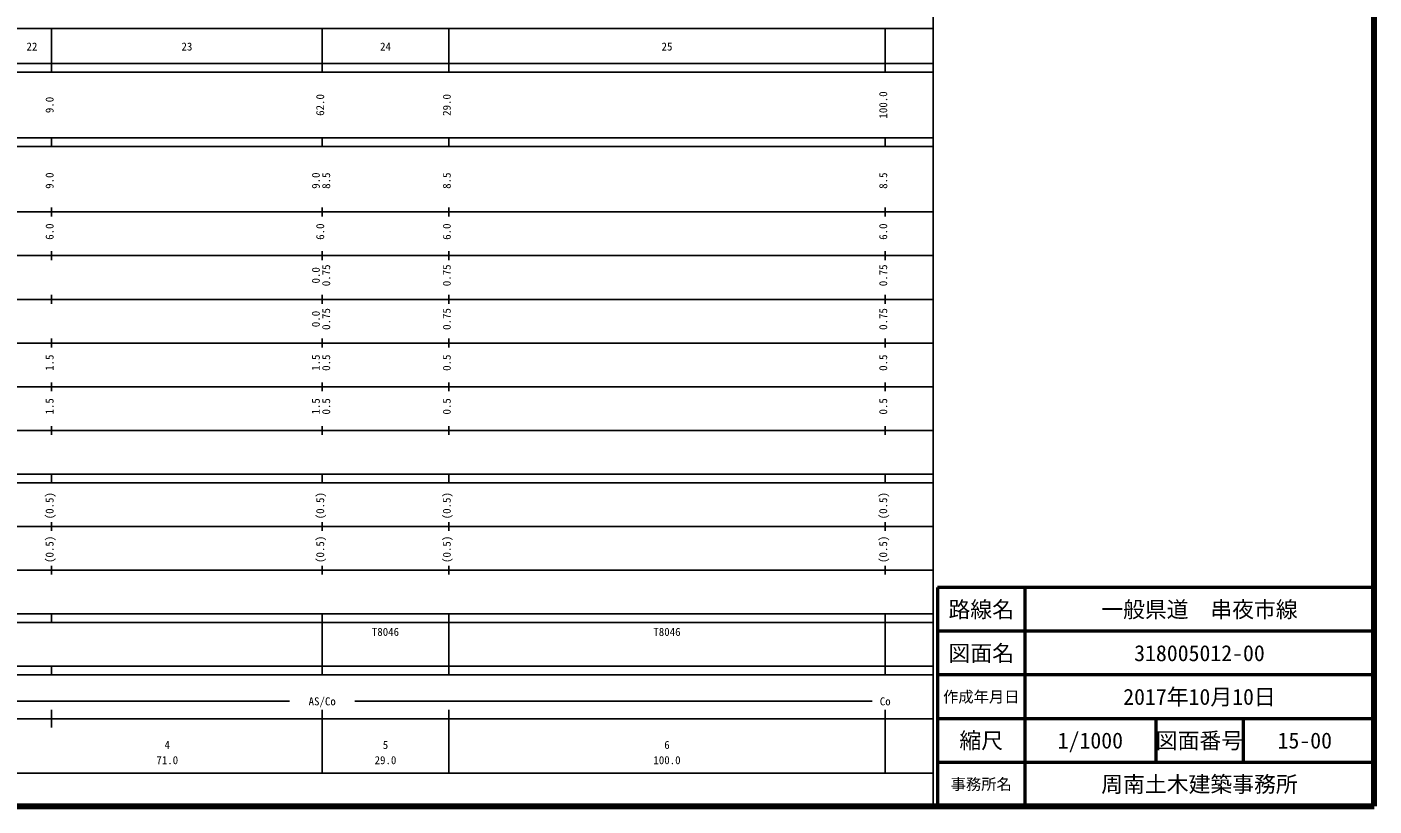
# Model space of a CAD drawing. Units: millimetres on the paper, enlarged 1000 times. Extents: x 40000 to 680000, y 20000 to 380000.
# Drawn here: x 371351 to 680000, y 20000 to 198357 of the extents above; entities that cross this region are included whole.
import ezdxf
from ezdxf.enums import TextEntityAlignment as Align

# ---------------------------------------------------------------- set-up
doc = ezdxf.new("R2010")
doc.units = ezdxf.units.MM
doc.header["$LTSCALE"] = 1000
for name, color, linetype, lineweight in [('M-TTL', 2, 'Continuous', 140), ('M-TTL-BAND', 7, 'Continuous', 25), ('M-TTL-FRAM', 2, 'Continuous', 50), ('M-TTL-LINE', 7, 'Continuous', 50)]:
    doc.layers.add(name, color=color, linetype=linetype, lineweight=lineweight)
doc.layers.add('M-TTL-TXT', color=7, linetype='Continuous')
doc.styles.add('ＭＳ ゴシック', font='')
doc.styles.get('ＭＳ ゴシック').set_extended_font_data('MS Gothic')

msp = doc.modelspace()

# ---------------------------------------------------------------- linework, layer by layer
at = {"layer": 'M-TTL'}
for p, q in [((680000, 20000), (680000, 380000)), ((40000, 20000), (680000, 20000))]:
    msp.add_line(p, q, dxfattribs=at)
at = {"layer": 'M-TTL-BAND'}
for p, q in [((579000, 20000), (579000, 370000)), ((68000, 198000), (579000, 198000)), ((377000, 188000), (377000, 198000)), ((439000, 188000), (439000, 198000)), ((468000, 188000), (468000, 198000)), ((568000, 188000), (568000, 198000)), ((40000, 190000), (579000, 190000)), ((40000, 188000), (579000, 188000)), ((40000, 173000), (579000, 173000)), ((377000, 171000), (377000, 173000)), ((439000, 171000), (439000, 173000)), ((468000, 171000), (468000, 173000)), ((568000, 171000), (568000, 173000)), ((40000, 171000), (579000, 171000)), ((40000, 156000), (579000, 156000)), ((377000, 155000), (377000, 157000)), ((439000, 155000), (439000, 157000)), ((468000, 155000), (468000, 157000)), ((568000, 155000), (568000, 157000)), ((46000, 146000), (579000, 146000)), ((377000, 145000), (377000, 147000)), ((439000, 145000), (439000, 147000)), ((468000, 145000), (468000, 147000)), ((568000, 145000), (568000, 147000)), ((52000, 136000), (579000, 136000)), ((377000, 135000), (377000, 137000)), ((439000, 135000), (439000, 137000)), ((468000, 135000), (468000, 137000)), ((568000, 135000), (568000, 137000)), ((377000, 125000), (377000, 127000)), ((439000, 125000), (439000, 127000)), ((468000, 125000), (468000, 127000)), ((568000, 125000), (568000, 127000)), ((46000, 126000), (579000, 126000)), ((52000, 116000), (579000, 116000)), ((377000, 115000), (377000, 117000)), ((439000, 115000), (439000, 117000)), ((468000, 115000), (468000, 117000)), ((568000, 115000), (568000, 117000)), ((46000, 106000), (579000, 106000)), ((377000, 105000), (377000, 107000)), ((439000, 105000), (439000, 107000)), ((468000, 105000), (468000, 107000)), ((568000, 105000), (568000, 107000)), ((40000, 96000), (579000, 96000)), ((377000, 94000), (377000, 96000)), ((439000, 94000), (439000, 96000)), ((468000, 94000), (468000, 96000)), ((568000, 94000), (568000, 96000)), ((40000, 94000), (579000, 94000)), ((49000, 84000), (579000, 84000)), ((377000, 83000), (377000, 85000)), ((439000, 83000), (439000, 85000)), ((468000, 83000), (468000, 85000)), ((568000, 83000), (568000, 85000)), ((377000, 73000), (377000, 75000)), ((439000, 73000), (439000, 75000)), ((468000, 73000), (468000, 75000)), ((568000, 73000), (568000, 75000)), ((40000, 74000), (579000, 74000)), ((40000, 64000), (579000, 64000)), ((40000, 62000), (579000, 62000)), ((377000, 62000), (377000, 64000)), ((439000, 62000), (439000, 64000)), ((439000, 52000), (439000, 62000)), ((468000, 62000), (468000, 64000)), ((468000, 52000), (468000, 62000)), ((468000, 52000), (468000, 62000)), ((568000, 62000), (568000, 64000)), ((568000, 52000), (568000, 62000)), ((40000, 52000), (579000, 52000)), ((40000, 50000), (579000, 50000)), ((377000, 50000), (377000, 52000)), ((439000, 50000), (439000, 52000)), ((468000, 50000), (468000, 52000)), ((568000, 50000), (568000, 52000)), ((71000, 44000), (431500, 44000)), ((446500, 44000), (565000, 44000)), ((377000, 38000), (377000, 42000)), ((439000, 27500), (439000, 42000)), ((468000, 27500), (468000, 42000)), ((568000, 27500), (568000, 42000)), ((40000, 40000), (579000, 40000)), ((68000, 27500), (579000, 27500))]:
    msp.add_line(p, q, dxfattribs=at)
at = {"layer": 'M-TTL-FRAM'}
for p, q in [((680000, 70000), (580000, 70000)), ((580000, 70000), (580000, 20000))]:
    msp.add_line(p, q, dxfattribs=at)
at = {"layer": 'M-TTL-LINE'}
for p, q in [((600000, 70000), (600000, 20000)), ((680000, 60000), (580000, 60000)), ((680000, 50000), (580000, 50000)), ((680000, 40000), (580000, 40000)), ((630000, 40000), (630000, 30000)), ((650000, 40000), (650000, 30000)), ((680000, 30000), (580000, 30000))]:
    msp.add_line(p, q, dxfattribs=at)

# ---------------------------------------------------------------- texts
at = {"layer": 'M-TTL-BAND', "style": 'ＭＳ ゴシック'}
for s, p in [('22', (372500, 192405)), ('23', (408000, 192405)), ('24', (453500, 192405)), ('25', (518000, 192405)), ('AS/Co', (439000, 42500)), ('Co', (568000, 42500)), ('4', (403500, 32523)), ('5', (453500, 32523)), ('6', (518000, 32523)), ('71.0', (403500, 29033)), ('29.0', (453500, 29033)), ('100.0', (518000, 29033))]:
    msp.add_text(s, height=1833, dxfattribs=at).set_placement(p, align=Align.BOTTOM_CENTER)
for s, p in [('9.0', (378000, 180500)), ('62.0', (440000, 180500)), ('29.0', (469000, 180500)), ('100.0', (569000, 180500)), ('9.0', (378000, 163174)), ('9.0', (439000, 163174)), ('8.5', (441370, 163174)), ('8.5', (469000, 163174)), ('8.5', (569000, 163174)), ('6.0', (378000, 151500)), ('6.0', (440000, 151500)), ('6.0', (469000, 151500)), ('6.0', (569000, 151500)), ('0.0', (439000, 141500)), ('0.75', (441370, 141500)), ('0.75', (469000, 141500)), ('0.75', (569000, 141500)), ('0.0', (439000, 131500)), ('0.75', (441370, 131500)), ('0.75', (469000, 131500)), ('0.75', (569000, 131500)), ('1.5', (378000, 121500)), ('1.5', (439000, 121500)), ('0.5', (441370, 121500)), ('0.5', (469000, 121500)), ('0.5', (569000, 121500)), ('1.5', (378000, 111500)), ('1.5', (439000, 111500)), ('0.5', (441370, 111500)), ('0.5', (469000, 111500)), ('0.5', (569000, 111500)), ('(0.5)', (378000, 88764)), ('(0.5)', (440000, 88764)), ('(0.5)', (469000, 88764)), ('(0.5)', (569000, 88764)), ('(0.5)', (378000, 78764)), ('(0.5)', (440000, 78764)), ('(0.5)', (469000, 78764)), ('(0.5)', (569000, 78764))]:
    msp.add_text(s, height=1833, rotation=90, dxfattribs=at).set_placement(p, align=Align.BOTTOM_CENTER)
for p in [(450375, 58405), (514875, 58405)]:
    msp.add_text('T8046', height=1833, dxfattribs=at).set_placement(p, align=Align.BOTTOM_LEFT)
at = {"layer": 'M-TTL-TXT', "style": 'ＭＳ ゴシック'}
for s, height, p in [('路線名', 3666, (590000, 65000)), ('路線名', 3666, (590000, 65000)), ('一般県道\u3000串夜市線', 3666, (640000, 65000)), ('図面名', 3666, (590000, 55000)), ('図面名', 3666, (590000, 55000)), ('318005012-00', 3666, (640000, 55000)), ('作成年月日', 2566, (590000, 45000)), ('作成年月日', 2566, (590000, 45000)), ('2017年10月10日', 3666, (640000, 45000)), ('縮尺', 3666, (590000, 35000)), ('縮尺', 3666, (590000, 35000)), ('1/1000', 3666, (615000, 35000)), ('図面番号', 3666, (640000, 35000)), ('図面番号', 3666, (640000, 35000)), ('15-00', 3666, (664125, 35000)), ('事務所名', 2566, (590000, 25000)), ('事務所名', 2566, (590000, 25000)), ('周南土木建築事務所', 3666, (640000, 25000))]:
    msp.add_text(s, height=height, dxfattribs=at).set_placement(p, align=Align.MIDDLE_CENTER)

doc.saveas('drawing.dxf')
